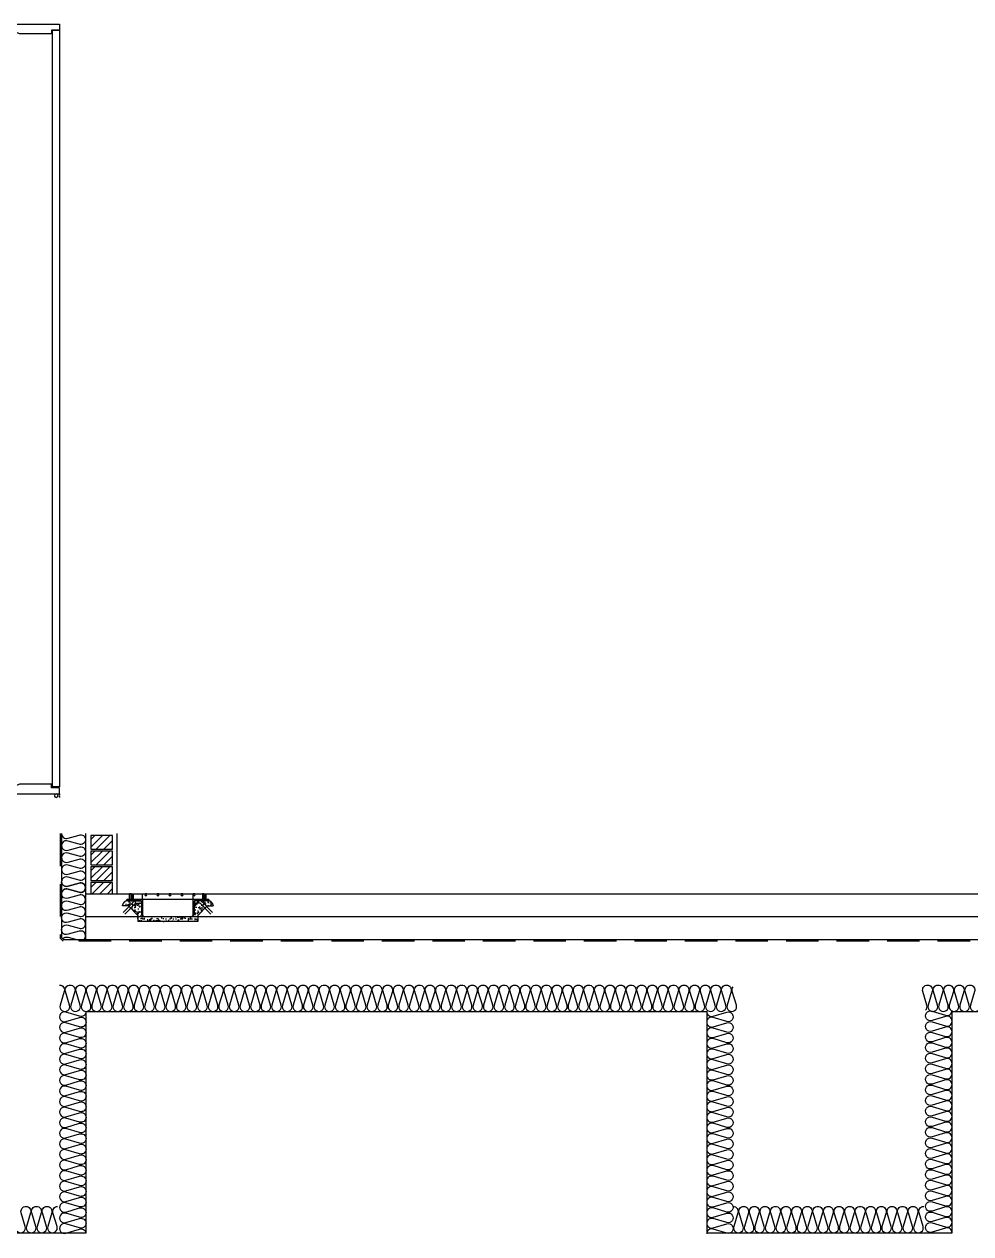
# Model space of a CAD drawing. Header units: millimetres. Extents: x 17311 to 801382, y -242618 to -104888.
# Drawn here: x 759414 to 763349, y -162744 to -157714 of the extents above; entities that cross this region are included whole.
import ezdxf

# ---------------------------------------------------------------- set-up
doc = ezdxf.new("R2010")
doc.units = ezdxf.units.MM
doc.header["$LTSCALE"] = 250
doc.linetypes.add('HID', pattern=[2.8, 1.8, -1])
doc.linetypes.add('HIDDEN2', pattern=[4.7625, 3.175, -1.5875])
for name, color, linetype in [('2HIDDEN2', 2, 'HIDDEN2'), ('A-DOOR', 4, 'Continuous'), ('A-ELE-8', 8, 'Continuous'), ('A-ETC-8', 8, 'Continuous'), ('A-FIN', 6, 'Continuous'), ('A-FIN-8', 8, 'Continuous'), ('A-HAT', 252, 'Continuous'), ('A-HAT-9', 9, 'Continuous'), ('A-HAT-WIREMESH', 9, 'g_mesh'), ('A-WALL', 3, 'Continuous'), ('A-WP', 1, 'HID'), ('ISL', 251, 'Continuous')]:
    doc.layers.add(name, color=color, linetype=linetype)
doc.layers.add('NOPLOT', color=191, linetype='Continuous', plot=False)
doc.styles.add('Gdim', font='')
doc.styles.get('Gdim').set_extended_font_data('Dotum')
doc.linetypes.add('g_mesh', pattern='A,10,-0.8,["X",Gdim,S=0.6,R=0,X=-0.15,Y=-0.3],-0.8', length=11.6)

# ---------------------------------------------------------------- blocks, each defined once
blk = doc.blocks.new('A$C4de67331')
at = {"layer": 'A-HAT-9'}
h = blk.add_hatch(dxfattribs=at)
h.set_pattern_fill('AR-SAND', color=256, scale=10)
h.set_pattern_definition([(37.5, (-152947.662, -75078.93), (-0.6299336, 19.2682377), [0, -15.2, 0, -17, 0, -16.25]), (7.5, (-152947.662, -75078.93), (17.697767, 28.2214607), [0, -8.2, 0, -13.7, 0, -5.25]), (327.5, (-152959.962, -75078.93), (31.1414186, 0.0565905), [0, -5, 0, -18, 0, -23.5]), (317.5, (-152959.962, -75078.93), (30.061266, 8.7767556), [0, -2.5, 0, -11.8, 0, -13.5])])
h.paths.add_polyline_path([(74.6, -29.6), (48, -29.6, -0.263555), (43.7, -27.2, 0.277406), (24.9, -50), (49.6, -50), (52.2, -52.6)])
h.paths.add_polyline_path([(103, -34.6, 0.414214), (98, -29.6), (74.6, -29.6), (52.2, -52.6), (59.2, -60), (79, -39.6), (103, -39.6)])
h.paths.add_polyline_path([(103, -39.6), (79, -39.6), (59.2, -60), (88, -90), (88, -116), (338, -116), (338, -90), (366.8, -60), (347, -39.6), (323, -39.6), (323, -84.6, -0.414212), (318, -89.6), (311.7, -96), (114.3, -96), (108, -89.6, -0.414212), (103, -84.6)])
h.paths.add_polyline_path([(351.4, -29.6), (328, -29.6, 0.414214), (323, -34.6), (323, -39.6), (347, -39.6), (366.8, -60), (373.8, -52.6)])
h.paths.add_polyline_path([(382.3, -27.2, -0.263555), (378, -29.6), (351.4, -29.6), (373.8, -52.6), (376.4, -50), (401.1, -50, 0.277406)])
at = {"layer": '2HIDDEN2', "color": 8}
for centre, start, end in [((53.3, -54.3), 109.432, 171.4493), ((372.7, -54.3), 8.5507, 70.568)]:
    blk.add_arc(centre, 28.7, start, end, dxfattribs=at)
at = {"layer": 'A-FIN'}
for p, q in [((49.6, -50), (24.9, -50)), ((88, -90), (49.6, -50)), ((338, -90), (376.4, -50)), ((376.4, -50), (401.1, -50)), ((88, -90), (88, -116)), ((318, -89.6), (311.7, -96)), ((338, -90), (338, -116)), ((88, -116), (338, -116))]:
    blk.add_line(p, q, dxfattribs=at)
blk.add_lwpolyline([(108, -89.6), (114.3, -96), (311.7, -96)], dxfattribs=at)
at = {"layer": 'NOPLOT'}
for p, q in [((108, -89.6), (108, 0)), ((318, -89.6), (318, 0))]:
    blk.add_line(p, q, dxfattribs=at)
blk = doc.blocks.new('A$C948f045c')
at = {"layer": 'A-ELE-8'}
for p, q in [((45, -24.6), (45, 0)), ((51, 0), (45, 0)), ((45, -24.6), (45, 0)), ((51, 0), (45, 0)), ((51, 0), (51, -24.6)), ((51, 0), (51, -24.6)), ((54, 0), (60, 0)), ((54, 0), (54, -24.6)), ((54, 0), (60, 0)), ((54, 0), (54, -24.6)), ((60, 0), (60, -24.6)), ((348, 0), (60, 0)), ((60, 0), (60, -24.6)), ((348, 0), (60, 0)), ((90.8, -4.2), (95, 0)), ((90.8, -4.2), (95, 0)), ((99.2, -4.2), (95, 0)), ((99.2, -4.2), (95, 0)), ((140.8, -4.2), (145, 0)), ((140.8, -4.2), (145, 0)), ((149.2, -4.2), (145, 0)), ((149.2, -4.2), (145, 0)), ((190.8, -4.2), (195, 0)), ((190.8, -4.2), (195, 0)), ((199.2, -4.2), (195, 0)), ((199.2, -4.2), (195, 0)), ((240.8, -4.2), (245, 0)), ((240.8, -4.2), (245, 0)), ((249.2, -4.2), (245, 0)), ((249.2, -4.2), (245, 0)), ((290.8, -4.2), (295, 0)), ((290.8, -4.2), (295, 0)), ((299.2, -4.2), (295, 0)), ((299.2, -4.2), (295, 0)), ((354, 0), (348, 0)), ((348, 0), (348, -24.6)), ((354, 0), (348, 0)), ((348, 0), (348, -24.6)), ((354, 0), (354, -24.6)), ((354, 0), (354, -24.6)), ((357, -24.6), (357, 0)), ((357, 0), (363, 0)), ((357, -24.6), (357, 0)), ((357, 0), (363, 0)), ((363, -24.6), (363, 0)), ((363, -24.6), (363, 0)), ((65.6, -29.6), (18.3, -78.2)), ((65.6, -29.6), (18.3, -78.2)), ((70, -39.6), (25.5, -85.3)), ((70, -39.6), (25.5, -85.3)), ((34, -24.6), (99, -24.6)), ((39, -29.6), (89, -29.6)), ((58.6, -24.6), (52.6, -24.6)), ((58.6, -24.6), (52.6, -24.6)), ((70, -39.6), (94, -39.6)), ((70, -39.6), (94, -39.6)), ((95, -8.5), (90.8, -4.2)), ((95, -8.5), (90.8, -4.2)), ((94, -34.6), (94, -84.6)), ((95, -8.5), (99.2, -4.2)), ((95, -8.5), (99.2, -4.2)), ((99, -89.6), (99, -24.6)), ((99, -24.6), (309, -24.6)), ((99, -24.6), (309, -24.6)), ((145, -8.5), (140.8, -4.2)), ((145, -8.5), (140.8, -4.2)), ((145, -8.5), (149.2, -4.2)), ((145, -8.5), (149.2, -4.2)), ((195, -8.5), (190.8, -4.2)), ((195, -8.5), (190.8, -4.2)), ((195, -8.5), (199.2, -4.2)), ((195, -8.5), (199.2, -4.2)), ((245, -8.5), (240.8, -4.2)), ((245, -8.5), (240.8, -4.2)), ((245, -8.5), (249.2, -4.2)), ((245, -8.5), (249.2, -4.2)), ((295, -8.5), (290.8, -4.2)), ((295, -8.5), (290.8, -4.2)), ((295, -8.5), (299.2, -4.2)), ((295, -8.5), (299.2, -4.2)), ((309, -24.6), (309, -89.6)), ((374, -24.6), (309, -24.6)), ((314, -34.6), (314, -84.6)), ((338, -39.6), (314, -39.6)), ((338, -39.6), (314, -39.6)), ((369, -29.6), (319, -29.6)), ((338, -39.6), (382.5, -85.3)), ((338, -39.6), (382.5, -85.3)), ((342.4, -29.6), (389.7, -78.2)), ((342.4, -29.6), (389.7, -78.2)), ((349.4, -24.6), (355.4, -24.6)), ((349.4, -24.6), (355.4, -24.6))]:
    blk.add_line(p, q, dxfattribs=at)
for points in [[(99, -89.6), (99, -24.6), (34, -24.6, 0.414214), (39, -29.6), (89, -29.6, -0.414214), (94, -34.6), (94, -84.6, 0.414214)], [(309, -24.6), (374, -24.6, -0.414214), (369, -29.6), (319, -29.6, 0.414214), (314, -34.6), (314, -84.6, -0.414214), (309, -89.6)]]:
    blk.add_lwpolyline(points, format="xyb", close=True, dxfattribs=at)
for centre in [(95, -4.2), (95, -4.2), (145, -4.2), (145, -4.2), (195, -4.2), (195, -4.2), (245, -4.2), (245, -4.2), (295, -4.2), (295, -4.2)]:
    blk.add_circle(centre, 4.24, dxfattribs=at)
for centre, start, end in [((39, -24.6), 180, 270), ((89, -34.6), 0, 90), ((319, -34.6), 90, 180), ((369, -24.6), 270, 0), ((99, -84.6), 180, 270), ((309, -84.6), 270, 0)]:
    blk.add_arc(centre, 5, start, end, dxfattribs=at)
at = {"layer": 'A-FIN'}
blk.add_blockref('A$C4de67331', (-9, 0), dxfattribs=at)

msp = doc.modelspace()

# ---------------------------------------------------------------- hatches: boundary and pattern name
at = {"layer": 'A-HAT', "lineweight": -3}
h = msp.add_hatch(dxfattribs=at)
h.set_pattern_fill('ANSI31', color=256, scale=7, style=0)
h.set_pattern_definition([(45, (655760.97, -158765.858), (-15.715448, 15.715448), [])])
h.paths.add_polyline_path([(759780.7, -161087.5), (759690.7, -161087.5), (759690.7, -161144.5), (759780.7, -161144.5)])
h = msp.add_hatch(dxfattribs=at)
h.set_pattern_fill('ANSI31', color=256, scale=7, style=0)
h.set_pattern_definition([(45, (655760.97, -158830.858), (-15.715448, 15.715448), [])])
h.paths.add_polyline_path([(759780.7, -161152.5), (759690.7, -161152.5), (759690.7, -161209.5), (759780.7, -161209.5)])
h = msp.add_hatch(dxfattribs=at)
h.set_pattern_fill('ANSI31', color=256, scale=7, style=0)
h.set_pattern_definition([(45, (655760.97, -158895.858), (-15.715448, 15.715448), [])])
h.paths.add_polyline_path([(759780.7, -161217.5), (759690.7, -161217.5), (759690.7, -161274.5), (759780.7, -161274.5)])
h = msp.add_hatch(dxfattribs=at)
h.set_pattern_fill('ANSI31', color=256, scale=7, style=0)
h.set_pattern_definition([(45, (686410.97, -158960.858), (-15.715448, 15.715448), [])])
h.paths.add_polyline_path([(759690.7, -161329.5), (759780.7, -161329.5), (759780.7, -161282.5), (759690.7, -161282.5)])

# ---------------------------------------------------------------- linework, layer by layer
at = {"layer": 'A-DOOR', "linetype": 'Continuous'}
for points in [[(759560.7, -157739.5), (759527.7, -157739.5), (759527.7, -157754.5), (759393.7, -157754.5), (759360.7, -157739.5), (759360.7, -157714.5), (759560.7, -157714.5)], [(759560.7, -160884.5), (759530.7, -160884.5), (759530.7, -157739.5), (759560.7, -157739.5)], [(759560.7, -160889.5), (759527.7, -160889.5), (759527.7, -160874.5), (759393.7, -160874.5), (759360.7, -160889.5), (759360.7, -160914.5), (759560.7, -160914.5)]]:
    msp.add_lwpolyline(points, close=True, dxfattribs=at)
at = {"layer": 'A-ETC-8'}
msp.add_arc((759581.2, -160922), 21.8, 159.9092, 200.0908, dxfattribs=at)
at = {"layer": 'A-ETC-8', "extrusion": (0, 0, -1)}
msp.add_ellipse((759546.6, -160922), major_axis=(-7.59, 0), ratio=0.987937, dxfattribs=at)
at = {"layer": 'A-FIN'}
for p, q in [((759800.7, -161329.5), (759800.7, -161079.5)), ((759668.7, -161329.5), (783751.7, -161329.5))]:
    msp.add_line(p, q, dxfattribs=at)
at = {"layer": 'A-FIN-8'}
for p, q in [((759568.7, -161079.5), (759568.7, -161511.3)), ((759578.9, -161521.5), (759568.7, -161511.3)), ((784342.4, -161521.5), (759578.9, -161521.5))]:
    msp.add_line(p, q, dxfattribs=at)
at = {"layer": 'A-HAT-WIREMESH', "ltscale": 0.6}
msp.add_line((784252.7, -161425.5), (759668.7, -161425.5), dxfattribs=at)
at = {"layer": 'A-WALL'}
for points in [[(759690.7, -161087.5), (759690.7, -161144.5), (759780.7, -161144.5), (759780.7, -161087.5)], [(759690.7, -161152.5), (759690.7, -161209.5), (759780.7, -161209.5), (759780.7, -161152.5)], [(759690.7, -161217.5), (759690.7, -161274.5), (759780.7, -161274.5), (759780.7, -161217.5)], [(759690.7, -161282.5), (759690.7, -161329.5), (759780.7, -161329.5), (759780.7, -161282.5)]]:
    msp.add_lwpolyline(points, close=True, dxfattribs=at)
at = {"layer": 'A-WP', "ltscale": 0.3}
for p, q in [((759563.7, -161079.5), (759563.7, -161514.3)), ((759575.8, -161526.5), (759563.7, -161514.3)), ((784345.5, -161526.5), (759575.8, -161526.5))]:
    msp.add_line(p, q, dxfattribs=at)
at = {"layer": 'ISL'}
msp.add_line((759668.7, -161079.5), (759668.7, -161521.5), dxfattribs=at)
for points in [[(759568.7, -161079.5, 0.524771), (759595.8, -161098.2), (759641.6, -161085.8, -0.524856), (759668.7, -161104.5, -0.524856), (759641.6, -161123.2), (759595.8, -161110.8, 1.449198), (759595.8, -161148.2), (759641.6, -161135.8, -0.524856), (759668.7, -161154.5, -0.524856), (759641.6, -161173.2), (759595.8, -161160.8, 1.449198), (759595.8, -161198.2), (759641.6, -161185.8, -0.524856), (759668.7, -161204.5, -0.524856), (759641.6, -161223.2), (759595.8, -161210.8, 1.449198), (759595.8, -161248.2), (759641.6, -161235.8, -0.524856), (759668.7, -161254.5, -0.524856), (759641.6, -161273.2), (759595.8, -161260.8, 1.449198), (759595.8, -161298.2), (759641.6, -161285.8, -0.524856), (759668.7, -161304.5, -0.524856), (759641.6, -161323.2), (759595.8, -161310.8, 0.525094), (759568.7, -161329.5)], [(759573.6, -161516.3, -0.312575), (759595.8, -161510.8), (759641.6, -161523.2, 0.524856), (759668.7, -161504.5, 0.524856), (759641.6, -161485.8), (759595.8, -161498.2, -1.449198), (759595.8, -161460.8), (759641.6, -161473.2, 0.524856), (759668.7, -161454.5, 0.524856), (759641.6, -161435.8), (759595.8, -161448.2, -1.449198), (759595.8, -161410.8), (759641.6, -161423.2, 0.524856), (759668.7, -161404.5, 0.524856), (759641.6, -161385.8), (759595.8, -161398.2, -1.449198), (759595.8, -161360.8), (759641.6, -161373.2, 0.524856), (759668.7, -161354.5, 0.524856), (759641.6, -161335.8), (759595.8, -161348.2, -1.449198), (759595.8, -161310.8), (759641.6, -161323.2, 0.524856), (759668.7, -161304.5, 0.524856), (759641.6, -161285.8), (759595.8, -161298.2, -0.525094), (759568.7, -161279.5)], [(759560.7, -161709.5, -0.509267), (759580.1, -161736.1), (759563.3, -161792.8, 1.372593), (759602.1, -161792.8), (759585.3, -161736.1, -0.509267), (759604.7, -161709.5, -0.509267), (759624.1, -161736.1), (759607.3, -161792.8, 1.372593), (759646.1, -161792.8), (759629.3, -161736.1, -0.509267), (759648.7, -161709.5, -0.509267), (759668.1, -161736.1), (759651.3, -161792.8, 1.372593), (759690.1, -161792.8), (759673.3, -161736.1, -0.509267), (759692.7, -161709.5, -0.509267), (759712.1, -161736.1), (759695.3, -161792.8, 1.372593), (759734.1, -161792.8), (759717.3, -161736.1, -0.509267), (759736.7, -161709.5, -0.509267), (759756.1, -161736.1), (759739.3, -161792.8, 1.372593), (759778.1, -161792.8), (759761.3, -161736.1, -0.509267), (759780.7, -161709.5, -0.509267), (759800.1, -161736.1), (759783.3, -161792.8, 1.372593), (759822.1, -161792.8), (759805.3, -161736.1, -0.509267), (759824.7, -161709.5, -0.509267), (759844.1, -161736.1), (759827.3, -161792.8, 1.372593), (759866.1, -161792.8), (759849.3, -161736.1, -0.509267), (759868.7, -161709.5, -0.509267), (759888.1, -161736.1), (759871.3, -161792.8, 1.372593), (759910.1, -161792.8), (759893.3, -161736.1, -0.509267), (759912.7, -161709.5, -0.509267), (759932.1, -161736.1), (759915.3, -161792.8, 1.372593), (759954.1, -161792.8), (759937.3, -161736.1, -0.509267), (759956.7, -161709.5, -0.509267), (759976.1, -161736.1), (759959.3, -161792.8, 1.372593), (759998.1, -161792.8), (759981.3, -161736.1, -0.509267), (760000.7, -161709.5, -0.509267), (760020.1, -161736.1), (760003.3, -161792.8, 1.372593), (760042.1, -161792.8), (760025.3, -161736.1, -0.509267), (760044.7, -161709.5, -0.509267), (760064.1, -161736.1), (760047.3, -161792.8, 1.372593), (760086.1, -161792.8), (760069.3, -161736.1, -0.509267), (760088.7, -161709.5, -0.509267), (760108.1, -161736.1), (760091.3, -161792.8, 1.372593), (760130.1, -161792.8), (760113.3, -161736.1, -0.509267), (760132.7, -161709.5, -0.509267), (760152.1, -161736.1), (760135.3, -161792.8, 1.372593), (760174.1, -161792.8), (760157.3, -161736.1, -0.509267), (760176.7, -161709.5, -0.509267), (760196.1, -161736.1), (760179.3, -161792.8, 1.372593), (760218.1, -161792.8), (760201.3, -161736.1, -0.509267), (760220.7, -161709.5, -0.509267), (760240.1, -161736.1), (760223.3, -161792.8, 1.372593), (760262.1, -161792.8), (760245.3, -161736.1, -0.509267), (760264.7, -161709.5, -0.509267), (760284.1, -161736.1), (760267.3, -161792.8, 1.372593), (760306.1, -161792.8), (760289.3, -161736.1, -0.509267), (760308.7, -161709.5, -0.509267), (760328.1, -161736.1), (760311.3, -161792.8, 1.372593), (760350.1, -161792.8), (760333.3, -161736.1, -0.509267), (760352.7, -161709.5, -0.509267), (760372.1, -161736.1), (760355.3, -161792.8, 1.372593), (760394.1, -161792.8), (760377.3, -161736.1, -0.509267), (760396.7, -161709.5, -0.509267), (760416.1, -161736.1), (760399.3, -161792.8, 1.372593), (760438.1, -161792.8), (760421.3, -161736.1, -0.509267), (760440.7, -161709.5, -0.509267), (760460.1, -161736.1), (760443.3, -161792.8, 1.372593), (760482.1, -161792.8), (760465.3, -161736.1, -0.509267), (760484.7, -161709.5, -0.509267), (760504.1, -161736.1), (760487.3, -161792.8, 1.372593), (760526.1, -161792.8), (760509.3, -161736.1, -0.509267), (760528.7, -161709.5, -0.509267), (760548.1, -161736.1), (760531.3, -161792.8, 1.372593), (760570.1, -161792.8), (760553.3, -161736.1, -0.509267), (760572.7, -161709.5, -0.509267), (760592.1, -161736.1), (760575.3, -161792.8, 1.372593), (760614.1, -161792.8), (760597.3, -161736.1, -0.509267), (760616.7, -161709.5, -0.509267), (760636.1, -161736.1), (760619.3, -161792.8, 1.372593), (760658.1, -161792.8), (760641.3, -161736.1, -0.509267), (760660.7, -161709.5, -0.509267), (760680.1, -161736.1), (760663.3, -161792.8, 1.372593), (760702.1, -161792.8), (760685.3, -161736.1, -0.509267), (760704.7, -161709.5, -0.509267), (760724.1, -161736.1), (760707.3, -161792.8, 1.372593), (760746.1, -161792.8), (760729.3, -161736.1, -0.509267), (760748.7, -161709.5, -0.509267), (760768.1, -161736.1), (760751.3, -161792.8, 1.372593), (760790.1, -161792.8), (760773.3, -161736.1, -0.509267), (760792.7, -161709.5, -0.509267), (760812.1, -161736.1), (760795.3, -161792.8, 1.372593), (760834.1, -161792.8), (760817.3, -161736.1, -0.509267), (760836.7, -161709.5, -0.509267), (760856.1, -161736.1), (760839.3, -161792.8, 1.372593), (760878.1, -161792.8), (760861.3, -161736.1, -0.509267), (760880.7, -161709.5, -0.509267), (760900.1, -161736.1), (760883.3, -161792.8, 1.372593), (760922.1, -161792.8), (760905.3, -161736.1, -0.509267), (760924.7, -161709.5, -0.509267), (760944.1, -161736.1), (760927.3, -161792.8, 1.372593), (760966.1, -161792.8), (760949.3, -161736.1, -0.509267), (760968.7, -161709.5, -0.509267), (760988.1, -161736.1), (760971.3, -161792.8, 1.372593), (761010.1, -161792.8), (760993.3, -161736.1, -0.509267), (761012.7, -161709.5, -0.509267), (761032.1, -161736.1), (761015.3, -161792.8, 1.372593), (761054.1, -161792.8), (761037.3, -161736.1, -0.509267), (761056.7, -161709.5, -0.509267), (761076.1, -161736.1), (761059.3, -161792.8, 1.372593), (761098.1, -161792.8), (761081.3, -161736.1, -0.509267), (761100.7, -161709.5, -0.509267), (761120.1, -161736.1), (761103.3, -161792.8, 1.372593), (761142.1, -161792.8), (761125.3, -161736.1, -0.509267), (761144.7, -161709.5, -0.509267), (761164.1, -161736.1), (761147.3, -161792.8, 1.372593), (761186.1, -161792.8), (761169.3, -161736.1, -0.509267), (761188.7, -161709.5, -0.509267), (761208.1, -161736.1), (761191.3, -161792.8, 1.372593), (761230.1, -161792.8), (761213.3, -161736.1, -0.509267), (761232.7, -161709.5, -0.509267), (761252.1, -161736.1), (761235.3, -161792.8, 1.372593), (761274.1, -161792.8), (761257.3, -161736.1, -0.509267), (761276.7, -161709.5, -0.509267), (761296.1, -161736.1), (761279.3, -161792.8, 1.372593), (761318.1, -161792.8), (761301.3, -161736.1, -0.509267), (761320.7, -161709.5, -0.509267), (761340.1, -161736.1), (761323.3, -161792.8, 1.372593), (761362.1, -161792.8), (761345.3, -161736.1, -0.509267), (761364.7, -161709.5, -0.509267), (761384.1, -161736.1), (761367.3, -161792.8, 1.372593), (761406.1, -161792.8), (761389.3, -161736.1, -0.509267), (761408.7, -161709.5, -0.509267), (761428.1, -161736.1), (761411.3, -161792.8, 1.372593), (761450.1, -161792.8), (761433.3, -161736.1, -0.509267), (761452.7, -161709.5, -0.509267), (761472.1, -161736.1), (761455.3, -161792.8, 1.372593), (761494.1, -161792.8), (761477.3, -161736.1, -0.509267), (761496.7, -161709.5, -0.509267), (761516.1, -161736.1), (761499.3, -161792.8, 1.372593), (761538.1, -161792.8), (761521.3, -161736.1, -0.509267), (761540.7, -161709.5, -0.509267), (761560.1, -161736.1), (761543.3, -161792.8, 1.372593), (761582.1, -161792.8), (761565.3, -161736.1, -0.509267), (761584.7, -161709.5, -0.509267), (761604.1, -161736.1), (761587.3, -161792.8, 1.372593), (761626.1, -161792.8), (761609.3, -161736.1, -0.509267), (761628.7, -161709.5, -0.509267), (761648.1, -161736.1), (761631.3, -161792.8, 1.372593), (761670.1, -161792.8), (761653.3, -161736.1, -0.509267), (761672.7, -161709.5, -0.509267), (761692.1, -161736.1), (761675.3, -161792.8, 1.372593), (761714.1, -161792.8), (761697.3, -161736.1, -0.509267), (761716.7, -161709.5, -0.509267), (761736.1, -161736.1), (761719.3, -161792.8, 1.372593), (761758.1, -161792.8), (761741.3, -161736.1, -0.509267), (761760.7, -161709.5, -0.509267), (761780.1, -161736.1), (761763.3, -161792.8, 1.372593), (761802.1, -161792.8), (761785.3, -161736.1, -0.509267), (761804.7, -161709.5, -0.509267), (761824.1, -161736.1), (761807.3, -161792.8, 1.372593), (761846.1, -161792.8), (761829.3, -161736.1, -0.509267), (761848.7, -161709.5, -0.509267), (761868.1, -161736.1), (761851.3, -161792.8, 1.372593), (761890.1, -161792.8), (761873.3, -161736.1, -0.509267), (761892.7, -161709.5, -0.509267), (761912.1, -161736.1), (761895.3, -161792.8, 1.372593), (761934.1, -161792.8), (761917.3, -161736.1, -0.509267), (761936.7, -161709.5, -0.509267), (761956.1, -161736.1), (761939.3, -161792.8, 1.372593), (761978.1, -161792.8), (761961.3, -161736.1, -0.509267), (761980.7, -161709.5, -0.509267), (762000.1, -161736.1), (761983.3, -161792.8, 1.372593), (762022.1, -161792.8), (762005.3, -161736.1, -0.509267), (762024.7, -161709.5, -0.509267), (762044.1, -161736.1), (762027.3, -161792.8, 1.372593), (762066.1, -161792.8), (762049.3, -161736.1, -0.509267), (762068.7, -161709.5, -0.509267), (762088.1, -161736.1), (762071.3, -161792.8, 1.372593), (762110.1, -161792.8), (762093.3, -161736.1, -0.509267), (762112.7, -161709.5, -0.509267), (762132.1, -161736.1), (762115.3, -161792.8, 1.372593), (762154.1, -161792.8), (762137.3, -161736.1, -0.509267), (762156.7, -161709.5, -0.509267), (762176.1, -161736.1), (762159.3, -161792.8, 1.372593), (762198.1, -161792.8), (762181.3, -161736.1, -0.509267), (762200.7, -161709.5, -0.509267), (762220.1, -161736.1), (762203.3, -161792.8, 1.372593), (762242.1, -161792.8), (762225.3, -161736.1, -0.509267), (762244.7, -161709.5, -0.509267), (762264.1, -161736.1), (762247.3, -161792.8, 1.372593), (762286.1, -161792.8), (762269.3, -161736.1, -0.509267), (762288.7, -161709.5, -0.509267), (762308.1, -161736.1), (762291.3, -161792.8, 1.372593), (762330.1, -161792.8), (762313.3, -161736.1, -0.509267), (762332.7, -161709.5, -0.509267), (762352.1, -161736.1), (762335.3, -161792.8, 1.372593), (762374.1, -161792.8), (762357.3, -161736.1, -0.250301), (762360.7, -161717.2, -0.250301)], [(763160.7, -161813.9, 0.289679), (763166.1, -161792.8), (763149.3, -161736.1, -0.509267), (763168.7, -161709.5, -0.509267), (763188.1, -161736.1), (763171.3, -161792.8, 1.372593), (763210.1, -161792.8), (763193.3, -161736.1, -0.509267), (763212.7, -161709.5, -0.509267), (763232.1, -161736.1), (763215.3, -161792.8, 1.372593), (763254.1, -161792.8), (763237.3, -161736.1, -0.509267), (763256.7, -161709.5, -0.509267), (763276.1, -161736.1), (763259.3, -161792.8, 1.372593), (763298.1, -161792.8), (763281.3, -161736.1, -0.509267), (763300.7, -161709.5, -0.509267), (763320.1, -161736.1), (763303.3, -161792.8, 1.372593), (763342.1, -161792.8), (763325.3, -161736.1, -0.509267), (763344.7, -161709.5, -0.509267), (763364.1, -161736.1), (763347.3, -161792.8, 1.372593), (763386.1, -161792.8)], [(759670.7, -161819.5, -0.509267), (759644, -161838.9), (759587.3, -161822.1, 1.372593), (759587.3, -161860.9), (759644, -161844.1, -0.509267), (759670.7, -161863.5, -0.509267), (759644, -161882.9), (759587.3, -161866.1, 1.372593), (759587.3, -161904.9), (759644, -161888.1, -0.509267), (759670.7, -161907.5, -0.509267), (759644, -161926.9), (759587.3, -161910.1, 1.372593), (759587.3, -161948.9), (759644, -161932.1, -0.509267), (759670.7, -161951.5, -0.509267), (759644, -161970.9), (759587.3, -161954.1, 1.372593), (759587.3, -161992.9), (759644, -161976.1, -0.509267), (759670.7, -161995.5, -0.509267), (759644, -162014.9), (759587.3, -161998.1, 1.372593), (759587.3, -162036.9), (759644, -162020.1, -0.509267), (759670.7, -162039.5, -0.509267), (759644, -162058.9), (759587.3, -162042.1, 1.372593), (759587.3, -162080.9), (759644, -162064.1, -0.509267), (759670.7, -162083.5, -0.509267), (759644, -162102.9), (759587.3, -162086.1, 1.372593), (759587.3, -162124.9), (759644, -162108.1, -0.509267), (759670.7, -162127.5, -0.509267), (759644, -162146.9), (759587.3, -162130.1, 1.372593), (759587.3, -162168.9), (759644, -162152.1, -0.509267), (759670.7, -162171.5, -0.509267), (759644, -162190.9), (759587.3, -162174.1, 1.372593), (759587.3, -162212.9), (759644, -162196.1, -0.509267), (759670.7, -162215.5, -0.509267), (759644, -162234.9), (759587.3, -162218.1, 1.372593), (759587.3, -162256.9), (759644, -162240.1, -0.509267), (759670.7, -162259.5, -0.509267), (759644, -162278.9), (759587.3, -162262.1, 1.372593), (759587.3, -162300.9), (759644, -162284.1, -0.509267), (759670.7, -162303.5, -0.509267), (759644, -162322.9), (759587.3, -162306.1, 1.372593), (759587.3, -162344.9), (759644, -162328.1, -0.509267), (759670.7, -162347.5, -0.509267), (759644, -162366.9), (759587.3, -162350.1, 1.372593), (759587.3, -162388.9), (759644, -162372.1, -0.509267), (759670.7, -162391.5, -0.509267), (759644, -162410.9), (759587.3, -162394.1, 1.372593), (759587.3, -162432.9), (759644, -162416.1, -0.509267), (759670.7, -162435.5, -0.509267), (759644, -162454.9), (759587.3, -162438.1, 1.372593), (759587.3, -162476.9), (759644, -162460.1, -0.509267), (759670.7, -162479.5, -0.509267), (759644, -162498.9), (759587.3, -162482.1, 1.372593), (759587.3, -162520.9), (759644, -162504.1, -0.509267), (759670.7, -162523.5, -0.509267), (759644, -162542.9), (759587.3, -162526.1, 1.372593), (759587.3, -162564.9), (759644, -162548.1, -0.509267), (759670.7, -162567.5, -0.509267), (759644, -162586.9), (759587.3, -162570.1, 1.372593), (759587.3, -162608.9), (759644, -162592.1, -0.509267), (759670.7, -162611.5, -0.509267), (759644, -162630.9), (759587.3, -162614.1, 1.372593), (759587.3, -162652.9), (759644, -162636.1, -0.509267), (759670.7, -162655.5, -0.509267), (759644, -162674.9), (759587.3, -162658.1, 1.372593), (759587.3, -162696.9), (759644, -162680.1, -0.509267), (759670.7, -162699.5, -0.509267), (759644, -162718.9), (759587.3, -162702.1, 1.372593), (759587.3, -162740.9), (759644, -162724.1, -0.448267), (759670.3, -162739.5, -0.448267)], [(762250.7, -161819.5, 0.509267), (762277.3, -161838.9), (762334, -161822.1, -1.372593), (762334, -161860.9), (762277.3, -161844.1, 0.509267), (762250.7, -161863.5, 0.509267), (762277.3, -161882.9), (762334, -161866.1, -1.372593), (762334, -161904.9), (762277.3, -161888.1, 0.509267), (762250.7, -161907.5, 0.509267), (762277.3, -161926.9), (762334, -161910.1, -1.372593), (762334, -161948.9), (762277.3, -161932.1, 0.509267), (762250.7, -161951.5, 0.509267), (762277.3, -161970.9), (762334, -161954.1, -1.372593), (762334, -161992.9), (762277.3, -161976.1, 0.509267), (762250.7, -161995.5, 0.509267), (762277.3, -162014.9), (762334, -161998.1, -1.372593), (762334, -162036.9), (762277.3, -162020.1, 0.509267), (762250.7, -162039.5, 0.509267), (762277.3, -162058.9), (762334, -162042.1, -1.372593), (762334, -162080.9), (762277.3, -162064.1, 0.509267), (762250.7, -162083.5, 0.509267), (762277.3, -162102.9), (762334, -162086.1, -1.372593), (762334, -162124.9), (762277.3, -162108.1, 0.509267), (762250.7, -162127.5, 0.509267), (762277.3, -162146.9), (762334, -162130.1, -1.372593), (762334, -162168.9), (762277.3, -162152.1, 0.509267), (762250.7, -162171.5, 0.509267), (762277.3, -162190.9), (762334, -162174.1, -1.372593), (762334, -162212.9), (762277.3, -162196.1, 0.509267), (762250.7, -162215.5, 0.509267), (762277.3, -162234.9), (762334, -162218.1, -1.372593), (762334, -162256.9), (762277.3, -162240.1, 0.509267), (762250.7, -162259.5, 0.509267), (762277.3, -162278.9), (762334, -162262.1, -1.372593), (762334, -162300.9), (762277.3, -162284.1, 0.509267), (762250.7, -162303.5, 0.509267), (762277.3, -162322.9), (762334, -162306.1, -1.372593), (762334, -162344.9), (762277.3, -162328.1, 0.509267), (762250.7, -162347.5, 0.509267), (762277.3, -162366.9), (762334, -162350.1, -1.372593), (762334, -162388.9), (762277.3, -162372.1, 0.509267), (762250.7, -162391.5, 0.509267), (762277.3, -162410.9), (762334, -162394.1, -1.372593), (762334, -162432.9), (762277.3, -162416.1, 0.509267), (762250.7, -162435.5, 0.509267), (762277.3, -162454.9), (762334, -162438.1, -1.372593), (762334, -162476.9), (762277.3, -162460.1, 0.509267), (762250.7, -162479.5, 0.509267), (762277.3, -162498.9), (762334, -162482.1, -1.372593), (762334, -162520.9), (762277.3, -162504.1, 0.509267), (762250.7, -162523.5, 0.509267), (762277.3, -162542.9), (762334, -162526.1, -1.372593), (762334, -162564.9), (762277.3, -162548.1, 0.509267), (762250.7, -162567.5, 0.509267), (762277.3, -162586.9), (762334, -162570.1, -1.372593), (762334, -162608.9), (762277.3, -162592.1, 0.509267), (762250.7, -162611.5, 0.509267), (762277.3, -162630.9), (762334, -162614.1, -1.372593), (762334, -162652.9), (762277.3, -162636.1, 0.509267), (762250.7, -162655.5, 0.509267), (762277.3, -162674.9), (762334, -162658.1, -1.372593), (762334, -162696.9), (762277.3, -162680.1, 0.509267), (762250.7, -162699.5, 0.509267), (762277.3, -162718.9), (762334, -162702.1, -1.372593), (762334, -162740.9), (762277.3, -162724.1, 0.509267), (762250.7, -162743.5)], [(763270.7, -162739.5, 0.509267), (763244, -162720), (763187.3, -162736.9, -1.372593), (763187.3, -162698), (763244, -162714.9, 0.509267), (763270.7, -162695.5, 0.509267), (763244, -162676), (763187.3, -162692.9, -1.372593), (763187.3, -162654), (763244, -162670.9, 0.509267), (763270.7, -162651.5, 0.509267), (763244, -162632), (763187.3, -162648.9, -1.372593), (763187.3, -162610), (763244, -162626.9, 0.509267), (763270.7, -162607.5, 0.509267), (763244, -162588), (763187.3, -162604.9, -1.372593), (763187.3, -162566), (763244, -162582.9, 0.509267), (763270.7, -162563.5, 0.509267), (763244, -162544), (763187.3, -162560.9, -1.372593), (763187.3, -162522), (763244, -162538.9, 0.509267), (763270.7, -162519.5, 0.509267), (763244, -162500), (763187.3, -162516.9, -1.372593), (763187.3, -162478), (763244, -162494.9, 0.509267), (763270.7, -162475.5, 0.509267), (763244, -162456), (763187.3, -162472.9, -1.372593), (763187.3, -162434), (763244, -162450.9, 0.509267), (763270.7, -162431.5, 0.509267), (763244, -162412), (763187.3, -162428.9, -1.372593), (763187.3, -162390), (763244, -162406.9, 0.509267), (763270.7, -162387.5, 0.509267), (763244, -162368), (763187.3, -162384.9, -1.372593), (763187.3, -162346), (763244, -162362.9, 0.509267), (763270.7, -162343.5, 0.509267), (763244, -162324), (763187.3, -162340.9, -1.372593), (763187.3, -162302), (763244, -162318.9, 0.509267), (763270.7, -162299.5, 0.509267), (763244, -162280), (763187.3, -162296.9, -1.372593), (763187.3, -162258), (763244, -162274.9, 0.509267), (763270.7, -162255.5, 0.509267), (763244, -162236), (763187.3, -162252.9, -1.372593), (763187.3, -162214), (763244, -162230.9, 0.509267), (763270.7, -162211.5, 0.509267), (763244, -162192), (763187.3, -162208.9, -1.372593), (763187.3, -162170), (763244, -162186.9, 0.509267), (763270.7, -162167.5, 0.509267), (763244, -162148), (763187.3, -162164.9, -1.372593), (763187.3, -162126), (763244, -162142.9, 0.509267), (763270.7, -162123.5, 0.509267), (763244, -162104), (763187.3, -162120.9, -1.372593), (763187.3, -162082), (763244, -162098.9, 0.509267), (763270.7, -162079.5, 0.509267), (763244, -162060), (763187.3, -162076.9, -1.372593), (763187.3, -162038), (763244, -162054.9, 0.509267), (763270.7, -162035.5, 0.509267), (763244, -162016), (763187.3, -162032.9, -1.372593), (763187.3, -161994), (763244, -162010.9, 0.509267), (763270.7, -161991.5, 0.509267), (763244, -161972), (763187.3, -161988.9, -1.372593), (763187.3, -161950), (763244, -161966.9, 0.509267), (763270.7, -161947.5, 0.509267), (763244, -161928), (763187.3, -161944.9, -1.372593), (763187.3, -161906), (763244, -161922.9, 0.509267), (763270.7, -161903.5, 0.509267), (763244, -161884), (763187.3, -161900.9, -1.372593), (763187.3, -161862), (763244, -161878.9, 0.509267), (763270.7, -161859.5, 0.509267), (763244, -161840), (763187.3, -161856.9, -1.372593), (763187.3, -161818), (763244, -161834.9, 0.509267), (763270.7, -161815.5)], [(759379.3, -162712.8, 1.372593), (759418.1, -162712.8), (759401.3, -162656.1, -0.509267), (759420.7, -162629.5, -0.509267), (759440.1, -162656.1), (759423.3, -162712.8, 1.372593), (759462.1, -162712.8), (759445.3, -162656.1, -0.509267), (759464.7, -162629.5, -0.509267), (759484.1, -162656.1), (759467.3, -162712.8, 1.372593), (759506.1, -162712.8), (759489.3, -162656.1, -0.509267), (759508.7, -162629.5, -0.509267), (759528.1, -162656.1), (759511.3, -162712.8, 1.372593), (759550.1, -162712.8), (759533.3, -162656.1, -0.509267), (759552.7, -162629.5)], [(762360.7, -162629.5, -0.509267), (762380.1, -162656.1), (762363.3, -162712.8, 1.372593), (762402.1, -162712.8), (762385.3, -162656.1, -0.509267), (762404.7, -162629.5, -0.509267), (762424.1, -162656.1), (762407.3, -162712.8, 1.372593), (762446.1, -162712.8), (762429.3, -162656.1, -0.509267), (762448.7, -162629.5, -0.509267), (762468.1, -162656.1), (762451.3, -162712.8, 1.372593), (762490.1, -162712.8), (762473.3, -162656.1, -0.509267), (762492.7, -162629.5, -0.509267), (762512.1, -162656.1), (762495.3, -162712.8, 1.372593), (762534.1, -162712.8), (762517.3, -162656.1, -0.509267), (762536.7, -162629.5, -0.509267), (762556.1, -162656.1), (762539.3, -162712.8, 1.372593), (762578.1, -162712.8), (762561.3, -162656.1, -0.509267), (762580.7, -162629.5, -0.509267), (762600.1, -162656.1), (762583.3, -162712.8, 1.372593), (762622.1, -162712.8), (762605.3, -162656.1, -0.509267), (762624.7, -162629.5, -0.509267), (762644.1, -162656.1), (762627.3, -162712.8, 1.372593), (762666.1, -162712.8), (762649.3, -162656.1, -0.509267), (762668.7, -162629.5, -0.509267), (762688.1, -162656.1), (762671.3, -162712.8, 1.372593), (762710.1, -162712.8), (762693.3, -162656.1, -0.509267), (762712.7, -162629.5, -0.509267), (762732.1, -162656.1), (762715.3, -162712.8, 1.372593), (762754.1, -162712.8), (762737.3, -162656.1, -0.509267), (762756.7, -162629.5, -0.509267), (762776.1, -162656.1), (762759.3, -162712.8, 1.372593), (762798.1, -162712.8), (762781.3, -162656.1, -0.509267), (762800.7, -162629.5, -0.509267), (762820.1, -162656.1), (762803.3, -162712.8, 1.372593), (762842.1, -162712.8), (762825.3, -162656.1, -0.509267), (762844.7, -162629.5, -0.509267), (762864.1, -162656.1), (762847.3, -162712.8, 1.372593), (762886.1, -162712.8), (762869.3, -162656.1, -0.509267), (762888.7, -162629.5, -0.509267), (762908.1, -162656.1), (762891.3, -162712.8, 1.372593), (762930.1, -162712.8), (762913.3, -162656.1, -0.509267), (762932.7, -162629.5, -0.509267), (762952.1, -162656.1), (762935.3, -162712.8, 1.372593), (762974.1, -162712.8), (762957.3, -162656.1, -0.509267), (762976.7, -162629.5, -0.509267), (762996.1, -162656.1), (762979.3, -162712.8, 1.372593), (763018.1, -162712.8), (763001.3, -162656.1, -0.509267), (763020.7, -162629.5, -0.509267), (763040.1, -162656.1), (763023.3, -162712.8, 1.372593), (763062.1, -162712.8), (763045.3, -162656.1, -0.509267), (763064.7, -162629.5, -0.509267), (763084.1, -162656.1), (763067.3, -162712.8, 1.372593), (763106.1, -162712.8), (763089.3, -162656.1, -0.509267), (763108.7, -162629.5, -0.509267), (763128.1, -162656.1), (763111.3, -162712.8, 1.372593), (763150.1, -162712.8), (763133.3, -162656.1, -0.509267), (763152.7, -162629.5)]]:
    msp.add_lwpolyline(points, format="xyb", dxfattribs=at)
msp.add_lwpolyline([(757760.7, -161619.5), (758650.7, -161619.5), (758650.7, -162739.5), (759670.7, -162739.5), (759670.7, -161819.5), (762250.7, -161819.5), (762250.7, -162739.5), (763270.7, -162739.5), (763270.7, -161819.5), (765850.7, -161819.5), (765850.7, -162739.5), (766870.7, -162739.5), (766870.7, -161819.5), (769450.7, -161819.5)], dxfattribs=at)

# ---------------------------------------------------------------- block references
at = {"xscale": -1}
msp.add_blockref('A$C948f045c', (760214.7, -161329.5), dxfattribs=at)

doc.saveas('drawing.dxf')
